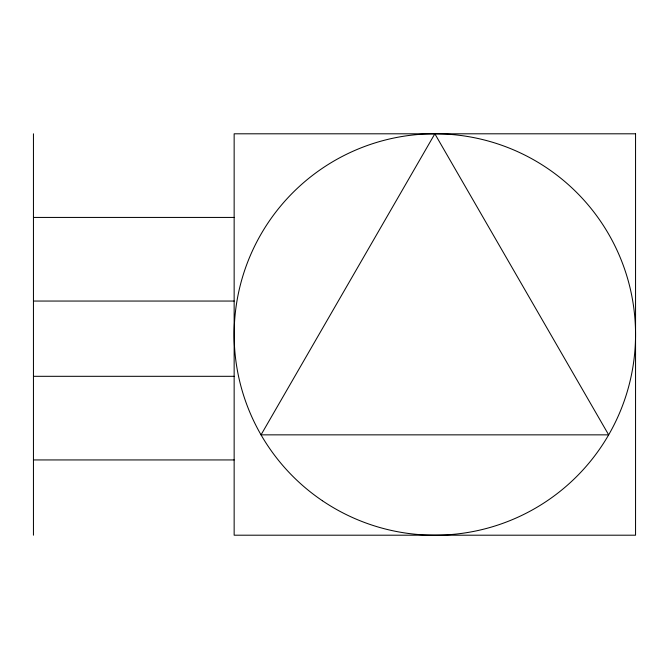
<?xml version="1.0" encoding="UTF-8"?>
<svg xmlns="http://www.w3.org/2000/svg" width="669" height="669" viewBox="0 0 669 669"><rect width="100%" height="100%" fill="white"/><g stroke="black" fill="none" stroke-linecap="round" stroke-linejoin="round"><path stroke-width="1" d="M33.45 217.433L234.15 217.433M33.45 301.05L234.15 301.05M33.45 376.312L234.15 376.312M33.45 459.938L234.15 459.938M33.45 133.8L33.45 535.2M434.85 133.8L261.035 434.85L608.665 434.85L434.85 133.8M635.55 133.8L234.15 133.8L234.15 535.2L635.55 535.2L635.55 133.8M322.358 500.713A200.7 200.7 0 0 0 635.04 348.817A200.7 200.7 0 0 0 347.152 153.97A200.7 200.7 0 0 0 322.358 500.713"/></g></svg>
